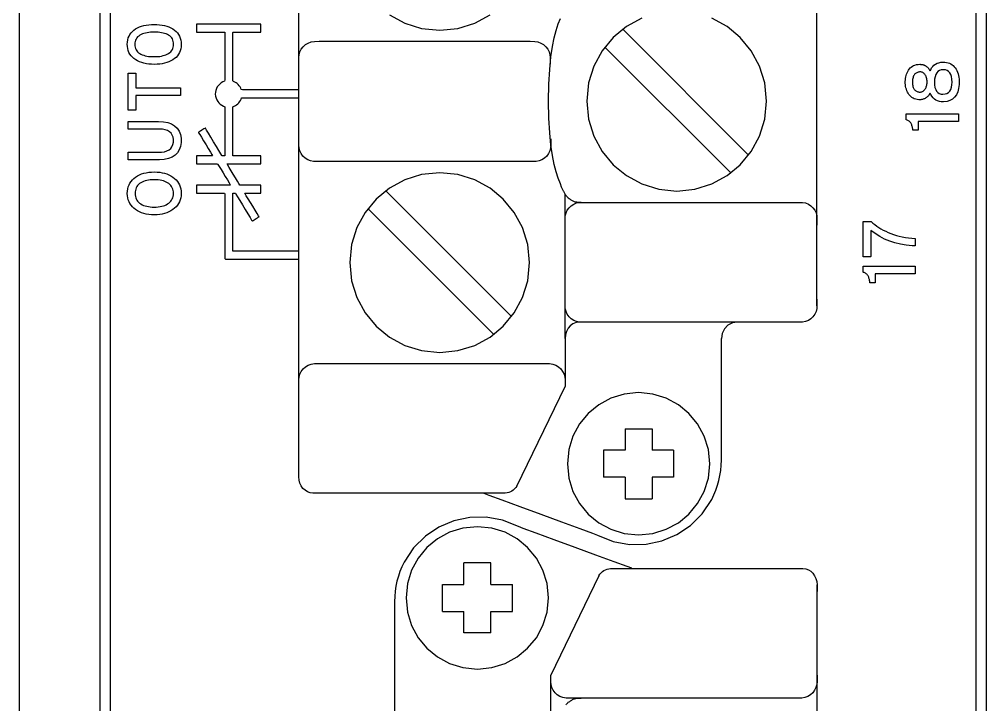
# Model space of a CAD drawing. Extents: x 1 to 47.7, y 0.2 to 33.5.
# Drawn here: x 31.599 to 33.399, y 8.065 to 9.34 of the extents above; entities that cross this region are included whole.
import ezdxf

# ---------------------------------------------------------------- set-up
doc = ezdxf.new("R2010")
doc.units = 0
doc.header["$MEASUREMENT"] = 0
doc.layers.add('6_0____DWG', color=7, linetype='CONTINUOUS')

msp = doc.modelspace()

# ---------------------------------------------------------------- linework, layer by layer
at = {"layer": '6_0____DWG'}
for points in [[(33.0831, 8.8068), (33.0831, 13.7879)], [(32.1192, 8.4885), (32.1192, 13.4655)], [(31.5991, 8.0154), (31.5991, 8.156), (31.5991, 8.2974), (31.5991, 8.4396), (31.5991, 8.5826), (31.5991, 8.7263), (31.5991, 8.8706), (31.5991, 9.0156), (31.5991, 9.1612), (31.5991, 9.4539), (31.5991, 9.7485), (31.5991, 10.0447), (31.5991, 10.342), (31.5991, 10.6402), (31.5991, 10.939), (31.5991, 11.5369), (31.5991, 11.8353), (31.5991, 12.133), (31.5991, 12.4295)], [(31.7488, 10.3148), (31.7488, 10.1911), (31.7488, 9.941), (31.7488, 9.6878), (31.7488, 9.4321), (31.7488, 9.1744), (31.7488, 8.9152), (31.7488, 8.3941), (31.7488, 7.8731)], [(33.3988, 7.8731), (33.3988, 8.3941), (33.3988, 8.9152), (33.3988, 9.1744), (33.3988, 9.4321), (33.3988, 9.6878), (33.3988, 9.941), (33.3988, 10.1911), (33.3988, 10.3148)], [(31.7688, 7.8002), (31.7688, 8.1622), (31.7688, 8.8878), (31.7688, 9.2483), (31.7688, 9.4272), (31.7688, 9.605), (31.7688, 9.7814), (31.7688, 9.9564), (31.7688, 10.1296), (31.7688, 10.3009)], [(33.3788, 10.244), (33.3788, 10.072), (33.3788, 9.8982), (33.3788, 9.7228), (33.3788, 9.5459), (33.3788, 9.3677), (33.3788, 9.0083), (33.3788, 8.6463), (33.3788, 7.9206)], [(32.2878, 9.3487), (32.3162, 9.3333), (32.3476, 9.3236), (32.3813, 9.3202), (32.415, 9.3236), (32.4464, 9.3333), (32.4748, 9.3487)], [(32.6443, 8.9995), (32.6428, 8.9995), (32.6411, 8.9995), (32.6394, 8.9996), (32.6377, 8.9997), (32.6361, 8.9999), (32.6345, 9.0001), (32.633, 9.0003), (32.6317, 9.0007), (32.6306, 9.0011), (32.6293, 9.0017), (32.6281, 9.0024), (32.6268, 9.0031), (32.6256, 9.0039), (32.6243, 9.0048), (32.623, 9.0056), (32.6218, 9.0064), (32.6205, 9.0072), (32.6194, 9.0085), (32.6183, 9.0098), (32.6173, 9.0111), (32.6164, 9.0123), (32.6155, 9.0136), (32.6147, 9.0148), (32.6139, 9.016), (32.6132, 9.0172), (32.6126, 9.0185), (32.6119, 9.0196), (32.6114, 9.0207), (32.6109, 9.0218), (32.6103, 9.0229), (32.6098, 9.024), (32.6093, 9.0252), (32.6087, 9.0265), (32.6081, 9.028), (32.6057, 9.0343), (32.6018, 9.0446), (32.598, 9.0564), (32.5944, 9.0702), (32.591, 9.0866), (32.5881, 9.106), (32.5859, 9.1291), (32.5844, 9.1563), (32.5839, 9.1882), (32.5844, 9.22), (32.5859, 9.2472), (32.5881, 9.2703), (32.591, 9.2897), (32.5944, 9.3061), (32.598, 9.3199), (32.6018, 9.3317), (32.6057, 9.342)], [(32.7572, 9.3423), (32.7288, 9.3269), (32.704, 9.3065), (32.6835, 9.2817), (32.6681, 9.2533), (32.6583, 9.2219), (32.6549, 9.1882), (32.6583, 9.1545), (32.6681, 9.123), (32.6835, 9.0946), (32.704, 9.0698), (32.7288, 9.0494), (32.7572, 9.034), (32.7886, 9.0242), (32.8223, 9.0208), (32.856, 9.0242), (32.8874, 9.034), (32.9158, 9.0494), (32.9405, 9.0698), (32.9609, 9.0946), (32.9763, 9.123), (32.986, 9.1545), (32.9894, 9.1882), (32.986, 9.2219), (32.9763, 9.2533), (32.9609, 9.2817), (32.9405, 9.3065), (32.9158, 9.3269), (32.8874, 9.3423)], [(32.956, 9.0878), (32.7217, 9.3221)], [(32.1192, 9.2572), (32.1192, 9.2577), (32.1192, 9.259), (32.1192, 9.2609), (32.1192, 9.2631), (32.1192, 9.2654), (32.1192, 9.2673), (32.1192, 9.2688), (32.1192, 9.2695), (32.1195, 9.2743), (32.1211, 9.2799), (32.1236, 9.285), (32.1271, 9.2895), (32.1314, 9.2933), (32.1364, 9.2963), (32.1419, 9.2984), (32.148, 9.2994), (32.1567, 9.2995), (32.1907, 9.2995), (32.2468, 9.2995), (32.3161, 9.2995), (32.3898, 9.2995), (32.4591, 9.2995), (32.5152, 9.2995), (32.5492, 9.2995), (32.5579, 9.2994), (32.5639, 9.2984), (32.5695, 9.2963), (32.5745, 9.2933), (32.5787, 9.2895), (32.5822, 9.285), (32.5848, 9.2799), (32.5863, 9.2743), (32.5867, 9.2695), (32.5867, 9.2688), (32.5867, 9.2673), (32.5867, 9.2654), (32.5867, 9.2631), (32.5867, 9.2609), (32.5867, 9.259), (32.5867, 9.2577), (32.5867, 9.2572)], [(32.9226, 9.0544), (32.6883, 9.2887)], [(31.8158, 9.2128), (31.8987, 9.2128), (31.8987, 9.1987), (31.8158, 9.1987), (31.8158, 9.1713), (31.8015, 9.1713), (31.8015, 9.2403), (31.8158, 9.2403), (31.8158, 9.2128)], [(32.5879, 9.1182), (32.5879, 9.1177), (32.5879, 9.1163), (32.5879, 9.1144), (32.5879, 9.1122), (32.5879, 9.11), (32.5879, 9.108), (32.5879, 9.1065), (32.5879, 9.1058), (32.5875, 9.1011), (32.586, 9.0955), (32.5836, 9.0904), (32.5803, 9.0858), (32.5762, 9.082), (32.5714, 9.079), (32.5661, 9.0769), (32.5604, 9.0759), (32.5518, 9.0758), (32.5174, 9.0758), (32.4607, 9.0758), (32.3907, 9.0758), (32.3163, 9.0758), (32.2463, 9.0758), (32.1896, 9.0758), (32.1553, 9.0758), (32.1466, 9.0759), (32.1409, 9.0769), (32.1356, 9.079), (32.1308, 9.082), (32.1267, 9.0858), (32.1234, 9.0904), (32.121, 9.0955), (32.1195, 9.1011), (32.1192, 9.1058), (32.1192, 9.1065), (32.1192, 9.108), (32.1192, 9.11), (32.1192, 9.1122), (32.1192, 9.1144), (32.1192, 9.1163), (32.1192, 9.1177), (32.1192, 9.1182)], [(32.515, 8.7872), (32.2807, 9.0214)], [(32.6144, 8.746), (32.6144, 9.0158)], [(32.6144, 8.9573), (32.6144, 8.9578), (32.6144, 8.9592), (32.6144, 8.9611), (32.6144, 8.9633), (32.6144, 8.9655), (32.6144, 8.9675), (32.6144, 8.969), (32.6144, 8.9697), (32.6148, 8.9744), (32.6162, 8.98), (32.6186, 8.9851), (32.6218, 8.9897), (32.6258, 8.9935), (32.6305, 8.9965), (32.6357, 8.9986), (32.6413, 8.9996), (32.6499, 8.9997), (32.6844, 8.9997), (32.7412, 8.9997), (32.8114, 8.9997), (32.8861, 8.9997), (32.9563, 8.9997), (33.0131, 8.9997), (33.0476, 8.9997), (33.0562, 8.9996), (33.0619, 8.9986), (33.0671, 8.9965), (33.0717, 8.9935), (33.0757, 8.9897), (33.079, 8.9851), (33.0814, 8.98), (33.0828, 8.9744), (33.0831, 8.9697), (33.0831, 8.969), (33.0831, 8.9675), (33.0831, 8.9655), (33.0831, 8.9633), (33.0831, 8.9611), (33.0831, 8.9592), (33.0831, 8.9578), (33.0831, 8.9573)], [(32.4816, 8.7537), (32.2473, 8.988)], [(33.0831, 8.8192), (33.0831, 8.8187), (33.0831, 8.8174), (33.0831, 8.8154), (33.0831, 8.8132), (33.0831, 8.811), (33.0831, 8.809), (33.0831, 8.8075), (33.0831, 8.8069), (33.0828, 8.8021), (33.0814, 8.7965), (33.079, 8.7914), (33.0757, 8.7868), (33.0717, 8.783), (33.0671, 8.78), (33.0619, 8.778), (33.0562, 8.7769), (33.0476, 8.7768), (33.0131, 8.7768), (32.9563, 8.7768), (32.8861, 8.7768), (32.8114, 8.7768), (32.7412, 8.7768), (32.6844, 8.7768), (32.6499, 8.7768), (32.6413, 8.7769), (32.6357, 8.778), (32.6305, 8.78), (32.6258, 8.783), (32.6218, 8.7868), (32.6186, 8.7914), (32.6162, 8.7965), (32.6148, 8.8021), (32.6144, 8.8069), (32.6144, 8.8075), (32.6144, 8.809), (32.6144, 8.811), (32.6144, 8.8132), (32.6144, 8.8154), (32.6144, 8.8174), (32.6144, 8.8187), (32.6144, 8.8192)], [(32.6418, 8.7768), (32.635, 8.776), (32.629, 8.7737), (32.624, 8.7701), (32.6199, 8.7653), (32.6169, 8.7595), (32.615, 8.753), (32.6144, 8.746), (32.6144, 8.7417), (32.6144, 8.7308), (32.6144, 8.7159), (32.6144, 8.6996), (32.6144, 8.6847), (32.6144, 8.6738), (32.6144, 8.6695)], [(32.9353, 8.7768), (32.9258, 8.7753), (32.9175, 8.7709), (32.911, 8.7642), (32.9067, 8.7557), (32.9052, 8.746)], [(32.4636, 8.458), (32.4727, 8.4547), (32.4966, 8.4459), (32.5304, 8.4334), (32.5691, 8.4192), (32.6079, 8.4049), (32.6417, 8.3925), (32.6656, 8.3837), (32.6747, 8.3804), (32.7042, 8.3684), (32.7346, 8.3628), (32.7651, 8.3632), (32.7947, 8.3694), (32.8225, 8.3811), (32.8478, 8.398), (32.8697, 8.4199), (32.8872, 8.4465), (32.8914, 8.4551), (32.895, 8.4639), (32.8981, 8.4729), (32.9006, 8.482), (32.9026, 8.4913), (32.904, 8.5007), (32.9049, 8.5102), (32.9052, 8.5197), (32.9052, 8.5294), (32.9052, 8.5551), (32.9052, 8.5913), (32.9052, 8.6328), (32.9052, 8.6744), (32.9052, 8.7106), (32.9052, 8.7362), (32.9052, 8.746)], [(32.1192, 8.6571), (32.1192, 8.6577), (32.1192, 8.659), (32.1192, 8.6609), (32.1192, 8.6631), (32.1192, 8.6653), (32.1192, 8.6673), (32.1192, 8.6688), (32.1192, 8.6695), (32.1195, 8.6743), (32.1211, 8.6799), (32.1236, 8.685), (32.1271, 8.6895), (32.1314, 8.6933), (32.1364, 8.6963), (32.1419, 8.6984), (32.148, 8.6994), (32.1571, 8.6995), (32.1935, 8.6995), (32.2534, 8.6995), (32.3274, 8.6995), (32.4062, 8.6995), (32.4802, 8.6995), (32.5401, 8.6995), (32.5765, 8.6995), (32.5856, 8.6994), (32.5916, 8.6984), (32.5972, 8.6963), (32.6021, 8.6933), (32.6064, 8.6895), (32.6099, 8.685), (32.6125, 8.6799), (32.614, 8.6743), (32.6144, 8.6695), (32.6144, 8.6688), (32.6144, 8.6673), (32.6144, 8.6653), (32.6144, 8.6631), (32.6144, 8.6609), (32.6144, 8.659), (32.6144, 8.6577), (32.6144, 8.6571)], [(32.5247, 8.4714), (32.6144, 8.6571)], [(32.7263, 8.5782), (32.7762, 8.5782)], [(32.7263, 8.5782), (32.7263, 8.5381)], [(32.7762, 8.5782), (32.7762, 8.5381)], [(32.6859, 8.5381), (32.6859, 8.4881)], [(32.7263, 8.5381), (32.6859, 8.5381)], [(32.8161, 8.5381), (32.7762, 8.5381)], [(32.8161, 8.5381), (32.8161, 8.4881)], [(32.5247, 8.4714), (32.5227, 8.4686), (32.5206, 8.4661), (32.5181, 8.4639), (32.5155, 8.462), (32.5127, 8.4605), (32.5097, 8.4594), (32.5065, 8.4587), (32.5032, 8.4585), (32.4878, 8.4585), (32.4473, 8.4585), (32.39, 8.4585), (32.3243, 8.4585), (32.2585, 8.4585), (32.2012, 8.4585), (32.1607, 8.4585), (32.1453, 8.4585), (32.14, 8.4591), (32.1351, 8.4609), (32.1307, 8.4636), (32.1268, 8.4673), (32.1236, 8.4717), (32.1212, 8.4768), (32.1197, 8.4825), (32.1192, 8.4885), (32.1192, 8.489), (32.1192, 8.4904), (32.1192, 8.4924), (32.1192, 8.4947), (32.1192, 8.497), (32.1192, 8.4989), (32.1192, 8.5004), (32.1192, 8.5009)], [(32.7263, 8.4881), (32.6859, 8.4881)], [(32.7263, 8.4881), (32.7263, 8.448)], [(32.7762, 8.4881), (32.7762, 8.448)], [(32.8161, 8.4881), (32.7762, 8.4881)], [(32.7263, 8.448), (32.7762, 8.448)], [(32.7387, 8.3184), (32.7297, 8.3217), (32.7058, 8.3305), (32.6719, 8.343), (32.6332, 8.3572), (32.5944, 8.3715), (32.5606, 8.3839), (32.5367, 8.3927), (32.5276, 8.3961), (32.4981, 8.408), (32.4677, 8.4136), (32.4373, 8.4132), (32.4077, 8.407), (32.3798, 8.3953), (32.3545, 8.3784), (32.3326, 8.3565), (32.3151, 8.3299), (32.311, 8.3213), (32.3073, 8.3125), (32.3043, 8.3035), (32.3017, 8.2944), (32.2998, 8.2851), (32.2983, 8.2757), (32.2975, 8.2662), (32.2972, 8.2567), (32.2972, 8.247), (32.2972, 8.2213), (32.2972, 8.1851), (32.2972, 8.1436), (32.2972, 8.102), (32.2972, 8.0658), (32.2972, 8.0402)], [(32.4761, 8.3284), (32.4261, 8.3284)], [(32.4261, 8.2883), (32.4261, 8.3284)], [(32.4761, 8.2883), (32.4761, 8.3284)], [(32.6774, 8.3046), (32.6793, 8.3075), (32.6815, 8.3101), (32.6839, 8.3123), (32.6866, 8.3143), (32.6895, 8.3158), (32.6926, 8.3169), (32.6958, 8.3177), (32.6991, 8.3179), (32.7145, 8.3179), (32.755, 8.3179), (32.8124, 8.3179), (32.8781, 8.3179), (32.9438, 8.3179), (33.0011, 8.3179), (33.0417, 8.3179), (33.057, 8.3179), (33.0623, 8.3173), (33.0672, 8.3155), (33.0716, 8.3128), (33.0755, 8.3091), (33.0787, 8.3047), (33.0811, 8.2996), (33.0826, 8.2939), (33.0832, 8.2879), (33.0832, 8.2874), (33.0832, 8.286), (33.0832, 8.284), (33.0832, 8.2817), (33.0832, 8.2794), (33.0832, 8.2775), (33.0832, 8.2761), (33.0832, 8.2755)], [(32.6774, 8.3046), (32.5879, 8.1192)], [(32.3862, 8.2383), (32.3862, 8.2883)], [(32.3862, 8.2883), (32.4261, 8.2883)], [(32.4761, 8.2883), (32.5164, 8.2883)], [(32.5164, 8.2383), (32.5164, 8.2883)], [(33.0832, 3.3068), (33.0832, 8.2879)], [(32.3862, 8.2383), (32.4261, 8.2383)], [(32.4261, 8.1982), (32.4261, 8.2383)], [(32.4761, 8.2383), (32.5164, 8.2383)], [(32.4761, 8.1982), (32.4761, 8.2383)], [(32.4761, 8.1982), (32.4261, 8.1982)], [(33.0832, 8.1192), (33.0832, 8.1187), (33.0832, 8.1174), (33.0832, 8.1155), (33.0832, 8.1133), (33.0832, 8.111), (33.0832, 8.109), (33.0832, 8.1076), (33.0832, 8.1069), (33.0828, 8.1021), (33.0813, 8.0965), (33.0787, 8.0914), (33.0753, 8.0869), (33.0711, 8.083), (33.0662, 8.08), (33.0607, 8.078), (33.0547, 8.0769), (33.0456, 8.0768), (33.0092, 8.0768), (32.9492, 8.0768), (32.875, 8.0768), (32.7961, 8.0768), (32.7219, 8.0768), (32.6619, 8.0768), (32.6255, 8.0768), (32.6164, 8.0769), (32.6104, 8.078), (32.6049, 8.08), (32.6, 8.083), (32.5958, 8.0869), (32.5923, 8.0914), (32.5898, 8.0965), (32.5883, 8.1021), (32.5879, 8.1069), (32.5879, 8.1076), (32.5879, 8.109), (32.5879, 8.111), (32.5879, 8.1133), (32.5879, 8.1155), (32.5879, 8.1174), (32.5879, 8.1187), (32.5879, 8.1192)], [(32.5605, 7.9996), (32.5673, 8.0004), (32.5733, 8.0027), (32.5783, 8.0064), (32.5824, 8.0111), (32.5854, 8.0169), (32.5873, 8.0234), (32.5879, 8.0304), (32.5879, 8.0347), (32.5879, 8.0456), (32.5879, 8.0605), (32.5879, 8.0768), (32.5879, 8.0917), (32.5879, 8.1027), (32.5879, 8.1069)], [(32.6164, 8.064), (32.6173, 8.0653), (32.6183, 8.0666), (32.6194, 8.0679), (32.6205, 8.0691), (32.6218, 8.0699), (32.623, 8.0707), (32.6243, 8.0716), (32.6256, 8.0724), (32.6268, 8.0732), (32.6281, 8.074), (32.6294, 8.0746), (32.6306, 8.0752), (32.6318, 8.0757), (32.633, 8.076), (32.6345, 8.0762), (32.6361, 8.0764), (32.6377, 8.0766), (32.6394, 8.0767), (32.6411, 8.0768), (32.6428, 8.0768), (32.6443, 8.0768)]]:
    msp.add_lwpolyline(points, dxfattribs=at)
for points in [[(31.8499, 9.3309), (31.8551, 9.3307), (31.86, 9.3304), (31.8647, 9.3297), (31.8691, 9.3288), (31.8733, 9.3276), (31.8772, 9.3262), (31.881, 9.3245), (31.8844, 9.3226), (31.8877, 9.3203), (31.8906, 9.3179), (31.8931, 9.3151), (31.8952, 9.3122), (31.897, 9.309), (31.8983, 9.3055), (31.8994, 9.3018), (31.9, 9.2978), (31.9003, 9.2936), (31.9, 9.2895), (31.8994, 9.2855), (31.8984, 9.2819), (31.897, 9.2784), (31.8952, 9.2753), (31.8931, 9.2723), (31.8906, 9.2696), (31.8878, 9.2672), (31.8846, 9.265), (31.8812, 9.263), (31.8775, 9.2613), (31.8736, 9.2599), (31.8694, 9.2587), (31.865, 9.2578), (31.8603, 9.2572), (31.8554, 9.2568), (31.8502, 9.2566), (31.8451, 9.2568), (31.8401, 9.2572), (31.8355, 9.2578), (31.831, 9.2587), (31.8268, 9.2599), (31.8229, 9.2614), (31.8191, 9.2631), (31.8157, 9.2651), (31.8124, 9.2673), (31.8095, 9.2698), (31.807, 9.2725), (31.8049, 9.2755), (31.8031, 9.2787), (31.8018, 9.2821), (31.8008, 9.2858), (31.8002, 9.2897), (31.8, 9.2939), (31.8002, 9.2981), (31.8008, 9.302), (31.8018, 9.3057), (31.8032, 9.3092), (31.8049, 9.3124), (31.807, 9.3153), (31.8095, 9.318), (31.8123, 9.3205), (31.8155, 9.3227), (31.8189, 9.3246), (31.8226, 9.3263), (31.8266, 9.3277), (31.8307, 9.3288), (31.8352, 9.3297), (31.8398, 9.3304), (31.8448, 9.3307)], [(31.9812, 9.3165), (31.9812, 9.3133), (31.9812, 9.3047), (31.9812, 9.2924), (31.9812, 9.2778), (31.9812, 9.2625), (31.9812, 9.248), (31.9812, 9.236), (31.9812, 9.2279), (31.9809, 9.2251), (31.9776, 9.2238), (31.9746, 9.222), (31.9719, 9.2198), (31.9694, 9.2173), (31.9674, 9.2145), (31.9658, 9.2114), (31.9646, 9.208), (31.9639, 9.2045), (31.9637, 9.2008), (31.9641, 9.1971), (31.965, 9.1936), (31.9663, 9.1904), (31.9681, 9.1874), (31.9703, 9.1847), (31.9728, 9.1823), (31.9757, 9.1803), (31.9788, 9.1786), (31.9812, 9.1775), (31.9812, 9.1726), (31.9812, 9.1629), (31.9812, 9.1497), (31.9812, 9.1348), (31.9812, 9.1196), (31.9812, 9.1056), (31.9812, 9.0945), (31.9812, 9.0878), (31.9812, 9.0865), (31.9809, 9.0865), (31.9804, 9.0865), (31.9796, 9.0865), (31.9788, 9.0865), (31.978, 9.0865), (31.9772, 9.0865), (31.9767, 9.0865), (31.9763, 9.0865), (31.976, 9.0869), (31.974, 9.0902), (31.9704, 9.0961), (31.9658, 9.1037), (31.9606, 9.1123), (31.9555, 9.1208), (31.9509, 9.1284), (31.9473, 9.1343), (31.9454, 9.1375), (31.945, 9.1378), (31.9441, 9.1372), (31.9426, 9.1363), (31.9406, 9.1351), (31.9385, 9.1338), (31.9364, 9.1325), (31.9345, 9.1314), (31.9331, 9.1306), (31.9324, 9.1301), (31.9327, 9.1294), (31.9347, 9.1261), (31.9379, 9.1208), (31.942, 9.1141), (31.9464, 9.1068), (31.9507, 9.0997), (31.9545, 9.0934), (31.9573, 9.0888), (31.9587, 9.0866), (31.9581, 9.0865), (31.9557, 9.0865), (31.9519, 9.0865), (31.9473, 9.0865), (31.9423, 9.0865), (31.9374, 9.0865), (31.9332, 9.0865), (31.9301, 9.0865), (31.9287, 9.0865), (31.9287, 9.0861), (31.9287, 9.0848), (31.9287, 9.0829), (31.9287, 9.0805), (31.9287, 9.078), (31.9287, 9.0756), (31.9287, 9.0735), (31.9287, 9.0721), (31.9287, 9.0715), (31.9299, 9.0715), (31.9334, 9.0715), (31.9386, 9.0715), (31.9448, 9.0715), (31.9514, 9.0715), (31.9576, 9.0715), (31.9629, 9.0715), (31.9665, 9.0715), (31.9678, 9.0715), (31.9687, 9.07), (31.971, 9.0662), (31.9743, 9.0608), (31.9782, 9.0544), (31.9823, 9.0476), (31.9861, 9.0413), (31.9893, 9.0361), (31.9914, 9.0326), (31.992, 9.0315), (31.9893, 9.0315), (31.983, 9.0315), (31.9742, 9.0315), (31.964, 9.0315), (31.9534, 9.0315), (31.9435, 9.0315), (31.9354, 9.0315), (31.9301, 9.0315), (31.9287, 9.0314), (31.9287, 9.0307), (31.9287, 9.0292), (31.9287, 9.027), (31.9287, 9.0246), (31.9287, 9.0221), (31.9287, 9.0198), (31.9287, 9.0179), (31.9287, 9.0167), (31.9289, 9.0165), (31.9318, 9.0165), (31.9374, 9.0165), (31.945, 9.0165), (31.9536, 9.0165), (31.9624, 9.0165), (31.9704, 9.0165), (31.9767, 9.0165), (31.9805, 9.0165), (31.9812, 9.0158), (31.9812, 9.0084), (31.9812, 8.9947), (31.9812, 8.9766), (31.9812, 8.9564), (31.9812, 8.9361), (31.9812, 8.9177), (31.9812, 8.9033), (31.9812, 8.8951), (31.9824, 8.894), (31.9915, 8.894), (32.0075, 8.894), (32.0281, 8.894), (32.051, 8.894), (32.0737, 8.894), (32.0941, 8.894), (32.1097, 8.894), (32.1182, 8.894), (32.1191, 8.8941), (32.1191, 8.8952), (32.1191, 8.897), (32.1191, 8.8993), (32.1191, 8.9018), (32.1191, 8.9043), (32.1191, 8.9064), (32.1191, 8.9081), (32.1191, 8.9089), (32.1171, 8.909), (32.1077, 8.909), (32.0925, 8.909), (32.0736, 8.909), (32.0531, 8.909), (32.033, 8.909), (32.0155, 8.909), (32.0026, 8.909), (31.9965, 8.909), (31.9962, 8.9112), (31.9962, 8.92), (31.9962, 8.9336), (31.9962, 8.9504), (31.9962, 8.9684), (31.9962, 8.9858), (31.9962, 9.0008), (31.9962, 9.0116), (31.9962, 9.0164), (31.9963, 9.0165), (31.9968, 9.0165), (31.9974, 9.0165), (31.9982, 9.0165), (31.999, 9.0165), (31.9998, 9.0165), (32.0005, 9.0165), (32.001, 9.0165), (32.0012, 9.0165), (32.0021, 9.0148), (32.005, 9.0101), (32.0092, 9.0033), (32.0141, 8.9951), (32.0193, 8.9865), (32.0243, 8.9783), (32.0285, 8.9714), (32.0313, 8.9667), (32.0323, 8.9651), (32.0328, 8.9654), (32.034, 8.9661), (32.0358, 8.9672), (32.0378, 8.9684), (32.04, 8.9697), (32.042, 8.971), (32.0437, 8.972), (32.0448, 8.9727), (32.0451, 8.9729), (32.0439, 8.9748), (32.0413, 8.9792), (32.0376, 8.9853), (32.0333, 8.9924), (32.0289, 8.9997), (32.0248, 9.0065), (32.0214, 9.012), (32.0193, 9.0156), (32.0188, 9.0165), (32.0203, 9.0165), (32.0234, 9.0165), (32.0277, 9.0165), (32.0326, 9.0165), (32.0376, 9.0165), (32.0422, 9.0165), (32.0459, 9.0165), (32.0482, 9.0165), (32.0487, 9.0165), (32.0487, 9.0174), (32.0487, 9.019), (32.0487, 9.0212), (32.0487, 9.0236), (32.0487, 9.0261), (32.0487, 9.0284), (32.0487, 9.0302), (32.0487, 9.0313), (32.0485, 9.0315), (32.0461, 9.0315), (32.0416, 9.0315), (32.0359, 9.0315), (32.0294, 9.0315), (32.0229, 9.0315), (32.0171, 9.0315), (32.0125, 9.0315), (32.0099, 9.0315), (32.0094, 9.0318), (32.0077, 9.0345), (32.0049, 9.0392), (32.0013, 9.0452), (31.9972, 9.0519), (31.9932, 9.0585), (31.9897, 9.0643), (31.987, 9.0688), (31.9855, 9.0712), (31.9862, 9.0715), (31.9908, 9.0715), (31.9984, 9.0715), (32.0081, 9.0715), (32.0187, 9.0715), (32.0291, 9.0715), (32.0382, 9.0715), (32.0451, 9.0715), (32.0485, 9.0715), (32.0487, 9.0717), (32.0487, 9.0729), (32.0487, 9.0748), (32.0487, 9.0771), (32.0487, 9.0796), (32.0487, 9.082), (32.0487, 9.0842), (32.0487, 9.0857), (32.0487, 9.0864), (32.0476, 9.0865), (32.0432, 9.0865), (32.0365, 9.0865), (32.0283, 9.0865), (32.0195, 9.0865), (32.011, 9.0865), (32.0037, 9.0865), (31.9985, 9.0865), (31.9962, 9.0865), (31.9962, 9.089), (31.9962, 9.097), (31.9962, 9.109), (31.9962, 9.1234), (31.9962, 9.1387), (31.9962, 9.1533), (31.9962, 9.1658), (31.9962, 9.1744), (31.9962, 9.1777), (31.9987, 9.1787), (32.0011, 9.1799), (32.0033, 9.1813), (32.0054, 9.183), (32.0073, 9.1849), (32.0089, 9.1869), (32.0104, 9.1892), (32.0116, 9.1916), (32.0125, 9.194), (32.0167, 9.194), (32.027, 9.194), (32.0417, 9.194), (32.0589, 9.194), (32.0768, 9.194), (32.0935, 9.194), (32.1073, 9.194), (32.1164, 9.194), (32.1191, 9.194), (32.1191, 9.1947), (32.1191, 9.1962), (32.1191, 9.1983), (32.1191, 9.2007), (32.1191, 9.2032), (32.1191, 9.2056), (32.1191, 9.2075), (32.1191, 9.2087), (32.1188, 9.209), (32.1133, 9.209), (32.102, 9.209), (32.0868, 9.209), (32.0693, 9.209), (32.0515, 9.209), (32.0352, 9.209), (32.0221, 9.209), (32.0141, 9.209), (32.0121, 9.2099), (32.0111, 9.2124), (32.0098, 9.2147), (32.0083, 9.2169), (32.0065, 9.2189), (32.0046, 9.2207), (32.0024, 9.2222), (32.0001, 9.2236), (31.9976, 9.2247), (31.9962, 9.2259), (31.9962, 9.2316), (31.9962, 9.242), (31.9962, 9.2556), (31.9962, 9.2707), (31.9962, 9.2858), (31.9962, 9.2994), (31.9962, 9.3099), (31.9962, 9.3157), (31.9968, 9.3165), (32.0004, 9.3165), (32.0066, 9.3165), (32.0145, 9.3165), (32.0232, 9.3165), (32.0318, 9.3165), (32.0395, 9.3165), (32.0454, 9.3165), (32.0485, 9.3165), (32.0487, 9.3167), (32.0487, 9.3178), (32.0487, 9.3196), (32.0487, 9.3219), (32.0487, 9.3244), (32.0487, 9.3269), (32.0487, 9.329), (32.0487, 9.3306), (32.0487, 9.3314), (32.0465, 9.3315), (32.037, 9.3315), (32.022, 9.3315), (32.0034, 9.3315), (31.9833, 9.3315), (31.9638, 9.3315), (31.9468, 9.3315), (31.9345, 9.3315), (31.9289, 9.3315), (31.9287, 9.3311), (31.9287, 9.3298), (31.9287, 9.3279), (31.9287, 9.3256), (31.9287, 9.3231), (31.9287, 9.3206), (31.9287, 9.3186), (31.9287, 9.3171), (31.9287, 9.3165), (31.9302, 9.3165), (31.9349, 9.3165), (31.9418, 9.3165), (31.9502, 9.3165), (31.959, 9.3165), (31.9674, 9.3165), (31.9745, 9.3165), (31.9794, 9.3165)], [(31.8502, 9.3167), (31.8466, 9.3166), (31.8431, 9.3164), (31.8398, 9.316), (31.8367, 9.3155), (31.8337, 9.3148), (31.8308, 9.314), (31.8281, 9.3131), (31.8255, 9.312), (31.8232, 9.3107), (31.8211, 9.3093), (31.8192, 9.3076), (31.8177, 9.3058), (31.8164, 9.3037), (31.8154, 9.3015), (31.8147, 9.2991), (31.8142, 9.2964), (31.8141, 9.2936), (31.8142, 9.2909), (31.8147, 9.2883), (31.8154, 9.2859), (31.8164, 9.2837), (31.8176, 9.2817), (31.8192, 9.2798), (31.821, 9.2782), (31.8231, 9.2768), (31.8254, 9.2755), (31.8279, 9.2744), (31.8305, 9.2734), (31.8334, 9.2726), (31.8364, 9.272), (31.8395, 9.2715), (31.8428, 9.2711), (31.8463, 9.2709), (31.8499, 9.2709), (31.8535, 9.2709), (31.857, 9.2712), (31.8603, 9.2715), (31.8634, 9.2721), (31.8664, 9.2728), (31.8692, 9.2736), (31.8719, 9.2746), (31.8744, 9.2758), (31.8768, 9.277), (31.8789, 9.2785), (31.8808, 9.2801), (31.8824, 9.282), (31.8838, 9.284), (31.8848, 9.2862), (31.8855, 9.2886), (31.886, 9.2911), (31.8862, 9.2939), (31.886, 9.2967), (31.8855, 9.2993), (31.8848, 9.3017), (31.8838, 9.304), (31.8825, 9.306), (31.8809, 9.3078), (31.879, 9.3094), (31.8769, 9.3109), (31.8745, 9.3121), (31.872, 9.3132), (31.8694, 9.3141), (31.8666, 9.3149), (31.8637, 9.3155), (31.8605, 9.316), (31.8573, 9.3164), (31.8538, 9.3166)], [(33.3179, 9.2607), (33.3211, 9.2605), (33.3241, 9.2601), (33.327, 9.2594), (33.3297, 9.2585), (33.3322, 9.2573), (33.3345, 9.2559), (33.3366, 9.2542), (33.3385, 9.2522), (33.3403, 9.25), (33.3419, 9.2476), (33.3434, 9.245), (33.3446, 9.2421), (33.3456, 9.2391), (33.3464, 9.2359), (33.3471, 9.2325), (33.3475, 9.2289), (33.3477, 9.2251), (33.3476, 9.2189), (33.3467, 9.2116), (33.345, 9.2053), (33.3426, 9.1999), (33.3393, 9.1954), (33.3354, 9.1918), (33.3306, 9.1892), (33.3251, 9.1875), (33.3188, 9.1868), (33.3145, 9.1869), (33.3108, 9.1875), (33.3074, 9.1885), (33.3043, 9.19), (33.3016, 9.1919), (33.2991, 9.1943), (33.2969, 9.1971), (33.2951, 9.2003), (33.2936, 9.2032), (33.2928, 9.2016), (33.2919, 9.2002), (33.291, 9.1988), (33.29, 9.1976), (33.2889, 9.1965), (33.2878, 9.1956), (33.2867, 9.1947), (33.2855, 9.194), (33.2843, 9.1933), (33.2831, 9.1927), (33.2819, 9.1922), (33.2808, 9.1917), (33.2796, 9.1914), (33.2785, 9.1911), (33.2774, 9.1909), (33.2763, 9.1908), (33.2752, 9.1908), (33.2727, 9.1908), (33.2696, 9.1912), (33.2668, 9.1918), (33.2642, 9.1926), (33.2618, 9.1937), (33.2595, 9.1951), (33.2575, 9.1967), (33.2556, 9.1985), (33.254, 9.2006), (33.2526, 9.2028), (33.2513, 9.2051), (33.2502, 9.2075), (33.2494, 9.2101), (33.2486, 9.2128), (33.2481, 9.2156), (33.2477, 9.2185), (33.2475, 9.2216), (33.2475, 9.2247), (33.2476, 9.2277), (33.2479, 9.2305), (33.2484, 9.2333), (33.249, 9.236), (33.2498, 9.2385), (33.2508, 9.241), (33.252, 9.2434), (33.2533, 9.2457), (33.2548, 9.2479), (33.2566, 9.2499), (33.2585, 9.2516), (33.2606, 9.2531), (33.2629, 9.2543), (33.2654, 9.2553), (33.2681, 9.256), (33.2711, 9.2564), (33.2742, 9.2567), (33.2751, 9.2567), (33.2756, 9.2566), (33.2761, 9.2566), (33.2766, 9.2566), (33.2771, 9.2565), (33.2777, 9.2564), (33.2782, 9.2563), (33.2788, 9.2562), (33.2794, 9.2561), (33.28, 9.256), (33.2806, 9.2558), (33.2812, 9.2556), (33.2818, 9.2554), (33.2824, 9.2552), (33.2831, 9.2549), (33.2837, 9.2546), (33.2843, 9.2543), (33.2852, 9.2538), (33.2865, 9.253), (33.2877, 9.2521), (33.2888, 9.2511), (33.2899, 9.25), (33.2909, 9.2488), (33.2918, 9.2475), (33.2927, 9.246), (33.2935, 9.2445), (33.2947, 9.2466), (33.2964, 9.2498), (33.2985, 9.2526), (33.3008, 9.255), (33.3036, 9.257), (33.3066, 9.2585), (33.31, 9.2597), (33.3138, 9.2604)], [(33.2751, 9.2424), (33.2737, 9.2424), (33.2724, 9.2422), (33.2711, 9.2419), (33.2699, 9.2415), (33.2687, 9.241), (33.2676, 9.2403), (33.2666, 9.2396), (33.2655, 9.2387), (33.2646, 9.2377), (33.2637, 9.2365), (33.2629, 9.2351), (33.2623, 9.2336), (33.2618, 9.2319), (33.2613, 9.2301), (33.261, 9.2281), (33.2608, 9.2259), (33.2607, 9.2236), (33.2608, 9.2213), (33.261, 9.2192), (33.2613, 9.2172), (33.2617, 9.2154), (33.2622, 9.2137), (33.2628, 9.2122), (33.2635, 9.2109), (33.2643, 9.2097), (33.2652, 9.2087), (33.2662, 9.2078), (33.2672, 9.207), (33.2683, 9.2064), (33.2694, 9.2059), (33.2706, 9.2055), (33.2719, 9.2052), (33.2732, 9.205), (33.2745, 9.205), (33.2759, 9.2051), (33.2772, 9.2053), (33.2785, 9.2056), (33.2796, 9.2061), (33.2808, 9.2068), (33.2818, 9.2076), (33.2828, 9.2085), (33.2838, 9.2095), (33.2846, 9.2107), (33.2854, 9.212), (33.2861, 9.2134), (33.2866, 9.2149), (33.2871, 9.2165), (33.2875, 9.2181), (33.2877, 9.2199), (33.2879, 9.2218), (33.2879, 9.2238), (33.2879, 9.2259), (33.2877, 9.2279), (33.2875, 9.2297), (33.2871, 9.2315), (33.2866, 9.2331), (33.286, 9.2345), (33.2853, 9.2359), (33.2845, 9.2371), (33.2836, 9.2383), (33.2827, 9.2392), (33.2818, 9.2401), (33.2808, 9.2408), (33.2798, 9.2414), (33.2787, 9.2418), (33.2775, 9.2422), (33.2763, 9.2424)], [(33.3183, 9.2464), (33.3144, 9.2461), (33.3111, 9.2451), (33.3083, 9.2433), (33.3059, 9.2408), (33.3041, 9.2376), (33.3028, 9.2336), (33.302, 9.229), (33.3016, 9.2236), (33.3019, 9.2183), (33.3027, 9.2137), (33.304, 9.2098), (33.3058, 9.2066), (33.308, 9.2042), (33.3107, 9.2024), (33.3139, 9.2013), (33.3176, 9.201), (33.3215, 9.2014), (33.3249, 9.2025), (33.3278, 9.2043), (33.3301, 9.2068), (33.332, 9.21), (33.3333, 9.2139), (33.3341, 9.2184), (33.3345, 9.2237), (33.3341, 9.229), (33.3333, 9.2337), (33.332, 9.2376), (33.3302, 9.2408), (33.328, 9.2432), (33.3252, 9.245), (33.322, 9.2461)], [(33.3462, 9.1505), (33.3433, 9.1505), (33.3358, 9.1505), (33.3249, 9.1505), (33.3122, 9.1505), (33.2992, 9.1505), (33.2872, 9.1505), (33.2778, 9.1505), (33.2724, 9.1505), (33.2717, 9.1503), (33.2717, 9.1491), (33.2717, 9.147), (33.2717, 9.1443), (33.2717, 9.1414), (33.2717, 9.1385), (33.2717, 9.1361), (33.2717, 9.1344), (33.2717, 9.1338), (33.2713, 9.1338), (33.2703, 9.1338), (33.2688, 9.1338), (33.2671, 9.1338), (33.2653, 9.1338), (33.2637, 9.1338), (33.2625, 9.1338), (33.2617, 9.1338), (33.2616, 9.1346), (33.2614, 9.1363), (33.2611, 9.138), (33.2608, 9.1395), (33.2604, 9.1411), (33.2599, 9.1425), (33.2594, 9.1439), (33.2588, 9.1452), (33.2582, 9.1465), (33.2575, 9.1477), (33.2567, 9.1488), (33.2558, 9.1498), (33.2547, 9.1506), (33.2536, 9.1514), (33.2524, 9.152), (33.2511, 9.1526), (33.2497, 9.153), (33.249, 9.1533), (33.249, 9.1541), (33.249, 9.1556), (33.249, 9.1574), (33.249, 9.1594), (33.249, 9.1613), (33.249, 9.163), (33.249, 9.1641), (33.249, 9.1646), (33.2527, 9.1646), (33.2626, 9.1646), (33.2768, 9.1646), (33.2933, 9.1646), (33.3103, 9.1646), (33.3259, 9.1646), (33.3382, 9.1646), (33.3452, 9.1646), (33.3462, 9.1644), (33.3462, 9.1634), (33.3462, 9.1616), (33.3462, 9.1594), (33.3462, 9.1569), (33.3462, 9.1545), (33.3462, 9.1524), (33.3462, 9.151)], [(31.8582, 9.1503), (31.8673, 9.1497), (31.8753, 9.1482), (31.8822, 9.1457), (31.888, 9.1423), (31.8927, 9.1379), (31.8962, 9.1325), (31.8987, 9.1262), (31.9, 9.1189), (31.9001, 9.1109), (31.899, 9.1036), (31.8967, 9.0972), (31.8934, 9.0917), (31.8889, 9.0873), (31.8833, 9.0837), (31.8766, 9.0811), (31.8687, 9.0795), (31.8598, 9.0788), (31.8565, 9.0787), (31.8515, 9.0787), (31.8439, 9.0787), (31.8346, 9.0787), (31.8248, 9.0787), (31.8156, 9.0787), (31.8079, 9.0787), (31.8029, 9.0787), (31.8015, 9.0788), (31.8015, 9.0795), (31.8015, 9.081), (31.8015, 9.0832), (31.8015, 9.0855), (31.8015, 9.088), (31.8015, 9.0902), (31.8015, 9.0918), (31.8015, 9.0928), (31.8023, 9.0928), (31.8066, 9.0928), (31.8138, 9.0928), (31.8228, 9.0928), (31.8325, 9.0928), (31.8418, 9.0928), (31.8499, 9.0928), (31.8554, 9.0928), (31.8575, 9.0928), (31.8637, 9.0931), (31.8691, 9.094), (31.8737, 9.0955), (31.8776, 9.0975), (31.8807, 9.1001), (31.8831, 9.1033), (31.8847, 9.1071), (31.8856, 9.1115), (31.8857, 9.1164), (31.885, 9.1209), (31.8836, 9.1249), (31.8814, 9.1283), (31.8785, 9.1311), (31.8749, 9.1332), (31.8706, 9.1348), (31.8655, 9.1358), (31.8597, 9.1362), (31.8571, 9.1362), (31.852, 9.1362), (31.8443, 9.1362), (31.8349, 9.1362), (31.8251, 9.1362), (31.8157, 9.1362), (31.808, 9.1362), (31.8029, 9.1362), (31.8015, 9.1362), (31.8015, 9.1369), (31.8015, 9.1385), (31.8015, 9.1406), (31.8015, 9.143), (31.8015, 9.1454), (31.8015, 9.1476), (31.8015, 9.1493), (31.8015, 9.1502), (31.8023, 9.1503), (31.8067, 9.1503), (31.8139, 9.1503), (31.823, 9.1503), (31.8328, 9.1503), (31.8423, 9.1503), (31.8504, 9.1503), (31.8561, 9.1503)], [(31.8501, 9.0562), (31.8553, 9.056), (31.8602, 9.0556), (31.8649, 9.0548), (31.8693, 9.0538), (31.8735, 9.0525), (31.8774, 9.0509), (31.8811, 9.049), (31.8845, 9.0468), (31.8877, 9.0443), (31.8906, 9.0416), (31.8931, 9.0386), (31.8952, 9.0354), (31.897, 9.032), (31.8983, 9.0284), (31.8994, 9.0246), (31.9, 9.0206), (31.9003, 9.0163), (31.9, 9.0121), (31.8994, 9.008), (31.8983, 9.0043), (31.897, 9.0007), (31.8952, 8.9973), (31.8931, 8.9942), (31.8906, 8.9913), (31.8877, 8.9886), (31.8845, 8.9862), (31.8811, 8.9839), (31.8774, 8.982), (31.8735, 8.9803), (31.8693, 8.979), (31.8649, 8.9779), (31.8602, 8.9771), (31.8553, 8.9767), (31.8501, 8.9765), (31.8449, 8.9767), (31.84, 8.9771), (31.8353, 8.9779), (31.8308, 8.979), (31.8266, 8.9803), (31.8227, 8.982), (31.819, 8.9839), (31.8155, 8.9862), (31.8123, 8.9886), (31.8095, 8.9913), (31.807, 8.9942), (31.8049, 8.9973), (31.8032, 9.0007), (31.8018, 9.0043), (31.8008, 9.008), (31.8002, 9.0121), (31.8, 9.0163), (31.8002, 9.0206), (31.8008, 9.0246), (31.8018, 9.0284), (31.8032, 9.032), (31.8049, 9.0354), (31.807, 9.0386), (31.8095, 9.0416), (31.8123, 9.0443), (31.8155, 9.0468), (31.819, 9.049), (31.8227, 9.0509), (31.8266, 9.0525), (31.8308, 9.0538), (31.8353, 9.0548), (31.84, 9.0556), (31.8449, 9.056)], [(32.3813, 8.7202), (32.415, 8.7236), (32.4464, 8.7333), (32.4748, 8.7487), (32.4995, 8.7692), (32.5199, 8.794), (32.5353, 8.8224), (32.545, 8.8538), (32.5484, 8.8876), (32.545, 8.9213), (32.5353, 8.9527), (32.5199, 8.9811), (32.4995, 9.0058), (32.4748, 9.0263), (32.4464, 9.0417), (32.415, 9.0515), (32.3813, 9.0549), (32.3476, 9.0515), (32.3162, 9.0417), (32.2878, 9.0263), (32.263, 9.0058), (32.2425, 8.9811), (32.2271, 8.9527), (32.2173, 8.9213), (32.2139, 8.8876), (32.2173, 8.8538), (32.2271, 8.8224), (32.2425, 8.794), (32.263, 8.7692), (32.2878, 8.7487), (32.3162, 8.7333), (32.3476, 8.7236)], [(31.8501, 9.0419), (31.8463, 9.0418), (31.8426, 9.0415), (31.8392, 9.0411), (31.836, 9.0404), (31.833, 9.0396), (31.8301, 9.0386), (31.8275, 9.0375), (31.8251, 9.0362), (31.8229, 9.0346), (31.8209, 9.0329), (31.8192, 9.0311), (31.8178, 9.029), (31.8166, 9.0268), (31.8157, 9.0244), (31.815, 9.0219), (31.8146, 9.0192), (31.8145, 9.0163), (31.8146, 9.0135), (31.815, 9.0108), (31.8157, 9.0083), (31.8166, 9.006), (31.8178, 9.0038), (31.8192, 9.0018), (31.8209, 8.9999), (31.8229, 8.9982), (31.8251, 8.9967), (31.8275, 8.9953), (31.8301, 8.9941), (31.833, 8.9931), (31.836, 8.9923), (31.8392, 8.9917), (31.8426, 8.9912), (31.8463, 8.9909), (31.8501, 8.9908), (31.8539, 8.9909), (31.8574, 8.9912), (31.8608, 8.9917), (31.864, 8.9923), (31.867, 8.9931), (31.8698, 8.9941), (31.8724, 8.9953), (31.8748, 8.9967), (31.8771, 8.9982), (31.8791, 8.9999), (31.8809, 9.0018), (31.8824, 9.0038), (31.8836, 9.006), (31.8845, 9.0083), (31.8852, 9.0108), (31.8856, 9.0135), (31.8858, 9.0163), (31.8856, 9.0192), (31.8852, 9.0219), (31.8845, 9.0244), (31.8836, 9.0268), (31.8824, 9.029), (31.8809, 9.0311), (31.8791, 9.0329), (31.8771, 9.0346), (31.8748, 9.0362), (31.8724, 9.0375), (31.8698, 9.0386), (31.867, 9.0396), (31.864, 9.0404), (31.8608, 9.0411), (31.8574, 9.0415), (31.8539, 9.0418)], [(33.1837, 8.964), (33.187, 8.9611), (33.1905, 8.9583), (33.1942, 8.9556), (33.1981, 8.9531), (33.2022, 8.9506), (33.2065, 8.9482), (33.211, 8.9459), (33.2156, 8.9438), (33.2205, 8.9417), (33.2256, 8.9398), (33.2309, 8.9381), (33.2363, 8.9366), (33.2419, 8.9354), (33.2477, 8.9344), (33.2537, 8.9336), (33.2598, 8.933), (33.2661, 8.9326), (33.2661, 8.9321), (33.2661, 8.9306), (33.2661, 8.9285), (33.2661, 8.9261), (33.2661, 8.9236), (33.2661, 8.9213), (33.2661, 8.9195), (33.2661, 8.9185), (33.2604, 8.9187), (33.2493, 8.9198), (33.2386, 8.9216), (33.2283, 8.9242), (33.2184, 8.9274), (33.209, 8.9314), (33.1999, 8.9361), (33.1913, 8.9414), (33.1831, 8.9475), (33.1831, 8.9456), (33.1831, 8.9406), (33.1831, 8.9334), (33.1831, 8.925), (33.1831, 8.9164), (33.1831, 8.9085), (33.1831, 8.9023), (33.1831, 8.8987), (33.1829, 8.8982), (33.1819, 8.8982), (33.1801, 8.8982), (33.1779, 8.8982), (33.1754, 8.8982), (33.173, 8.8982), (33.1709, 8.8982), (33.1695, 8.8982), (33.169, 8.8982), (33.169, 8.9007), (33.169, 8.9074), (33.169, 8.917), (33.169, 8.9282), (33.169, 8.9397), (33.169, 8.9502), (33.169, 8.9585), (33.169, 8.9633), (33.1691, 8.964), (33.1702, 8.964), (33.172, 8.964), (33.1744, 8.964), (33.177, 8.964), (33.1795, 8.964), (33.1816, 8.964), (33.1831, 8.964)], [(33.2661, 8.8668), (33.2633, 8.8668), (33.2557, 8.8668), (33.2448, 8.8668), (33.2322, 8.8668), (33.2191, 8.8668), (33.2072, 8.8668), (33.1978, 8.8668), (33.1924, 8.8668), (33.1916, 8.8666), (33.1916, 8.8654), (33.1916, 8.8633), (33.1916, 8.8606), (33.1916, 8.8577), (33.1916, 8.8548), (33.1916, 8.8524), (33.1916, 8.8507), (33.1916, 8.8501), (33.1912, 8.8501), (33.1902, 8.8501), (33.1887, 8.8501), (33.187, 8.8501), (33.1853, 8.8501), (33.1837, 8.8501), (33.1824, 8.8501), (33.1817, 8.8501), (33.1815, 8.8509), (33.1813, 8.8526), (33.181, 8.8542), (33.1807, 8.8558), (33.1803, 8.8573), (33.1799, 8.8588), (33.1794, 8.8602), (33.1788, 8.8615), (33.1781, 8.8628), (33.1774, 8.864), (33.1766, 8.8651), (33.1757, 8.866), (33.1747, 8.8669), (33.1736, 8.8677), (33.1724, 8.8683), (33.1711, 8.8688), (33.1697, 8.8693), (33.169, 8.8696), (33.169, 8.8704), (33.169, 8.8718), (33.169, 8.8737), (33.169, 8.8757), (33.169, 8.8776), (33.169, 8.8793), (33.169, 8.8804), (33.169, 8.8809), (33.1727, 8.8809), (33.1826, 8.8809), (33.1967, 8.8809), (33.2133, 8.8809), (33.2303, 8.8809), (33.2459, 8.8809), (33.2581, 8.8809), (33.2652, 8.8809), (33.2661, 8.8807), (33.2661, 8.8797), (33.2661, 8.8779), (33.2661, 8.8757), (33.2661, 8.8732), (33.2661, 8.8708), (33.2661, 8.8687), (33.2661, 8.8673)], [(32.751, 8.3806), (32.7778, 8.3833), (32.8027, 8.391), (32.8253, 8.4032), (32.8449, 8.4194), (32.8611, 8.439), (32.8733, 8.4615), (32.881, 8.4864), (32.8837, 8.5131), (32.881, 8.5398), (32.8733, 8.5647), (32.8611, 8.5872), (32.8449, 8.6068), (32.8253, 8.6229), (32.8027, 8.6351), (32.7778, 8.6429), (32.751, 8.6455), (32.7244, 8.6429), (32.6996, 8.6351), (32.6771, 8.6229), (32.6575, 8.6068), (32.6413, 8.5872), (32.6291, 8.5647), (32.6214, 8.5398), (32.6187, 8.5131), (32.6214, 8.4864), (32.6291, 8.4615), (32.6413, 8.439), (32.6575, 8.4194), (32.6771, 8.4032), (32.6996, 8.391), (32.7244, 8.3833)], [(32.4513, 8.3958), (32.4245, 8.3931), (32.3996, 8.3854), (32.3771, 8.3732), (32.3574, 8.357), (32.3413, 8.3374), (32.329, 8.3149), (32.3213, 8.29), (32.3186, 8.2633), (32.3213, 8.2366), (32.329, 8.2117), (32.3413, 8.1892), (32.3574, 8.1696), (32.3771, 8.1535), (32.3996, 8.1413), (32.4245, 8.1335), (32.4513, 8.1309), (32.4779, 8.1335), (32.5028, 8.1413), (32.5252, 8.1535), (32.5448, 8.1696), (32.561, 8.1892), (32.5732, 8.2117), (32.5809, 8.2366), (32.5836, 8.2633), (32.5809, 8.29), (32.5732, 8.3149), (32.561, 8.3374), (32.5448, 8.357), (32.5252, 8.3732), (32.5028, 8.3854), (32.4779, 8.3931)]]:
    msp.add_lwpolyline(points, close=True, dxfattribs=at)

doc.saveas('drawing.dxf')
